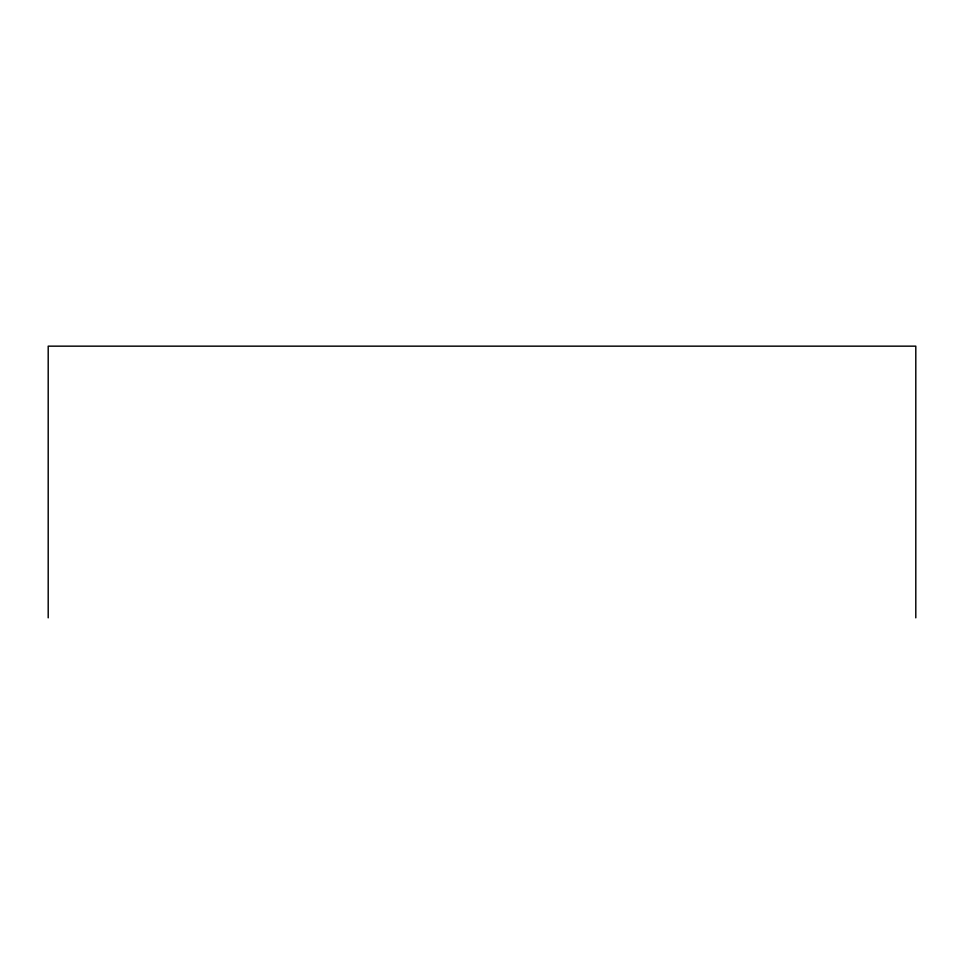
<?xml version="1.0" encoding="UTF-8"?>
<svg xmlns="http://www.w3.org/2000/svg" width="964" height="964" viewBox="0 0 964 964"><rect width="100%" height="100%" fill="white"/><g stroke="black" fill="none" stroke-linecap="round" stroke-linejoin="round"><path stroke-width="1.45" d="M915.8 617.84L915.8 346.16L48.2 346.16L48.2 617.84"/></g></svg>
